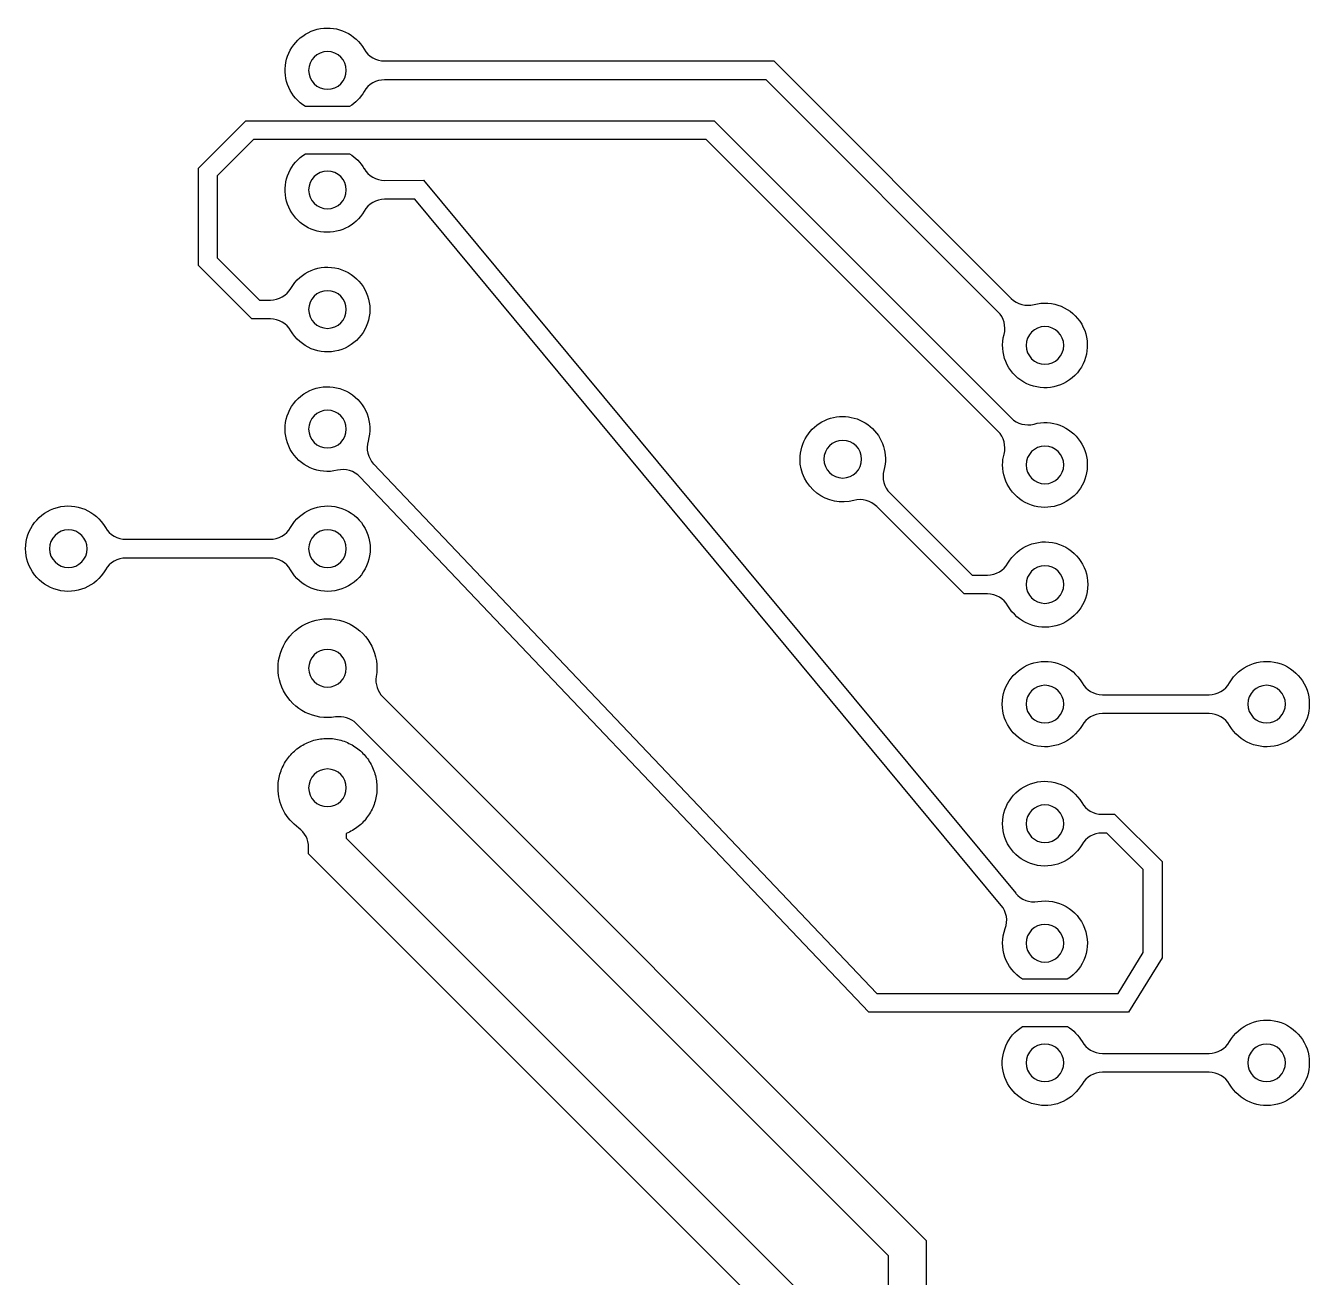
# Model space of a CAD drawing. Extents: x -44 to 134, y -24 to 59.
# Drawn here: x -8.36 to 18.91, y 2.11 to 28.7 of the extents above; entities that cross this region are included whole.
import ezdxf

# ---------------------------------------------------------------- set-up
doc = ezdxf.new("R2010")
doc.units = 0
doc.layers.add('TOPLAYER$TRACCES', color=20, linetype='CONTINUOUS')

msp = doc.modelspace()

# ---------------------------------------------------------------- linework, layer by layer
at = {"layer": 'TOPLAYER$TRACCES'}
for p, q in [((-0.736, 27.951), (7.533, 27.951)), ((7.533, 27.951), (12.576, 22.908)), ((7.367, 27.551), (-0.736, 27.551)), ((12.293, 22.625), (7.367, 27.551)), ((-1.48, 26.982), (-2.416, 26.982)), ((-4.688, 25.675), (-3.682, 26.681)), ((-3.682, 26.681), (6.263, 26.681)), ((6.263, 26.681), (12.576, 20.368)), ((-3.516, 26.281), (-4.288, 25.509)), ((6.097, 26.281), (-3.516, 26.281)), ((12.293, 20.085), (6.097, 26.281)), ((-2.416, 25.98), (-1.48, 25.98)), ((-4.688, 23.604), (-4.688, 25.675)), ((-4.288, 25.509), (-4.288, 23.77)), ((-0.736, 25.415), (0.094, 25.417)), ((0.094, 25.417), (12.671, 10.27)), ((-0.094, 25.016), (-0.735, 25.015)), ((12.364, 10.014), (-0.094, 25.016)), ((-4.288, 23.77), (-3.389, 22.871)), ((-3.555, 22.471), (-4.688, 23.604)), ((-3.389, 22.871), (-3.16, 22.871)), ((-3.16, 22.471), (-3.555, 22.471)), ((-0.968, 19.39), (9.722, 8.143)), ((9.55, 7.743), (-1.258, 19.114)), ((10.001, 18.77), (11.742, 17.029)), ((11.576, 16.629), (9.718, 18.487)), ((-6.231, 17.791), (-3.168, 17.791)), ((-3.168, 17.391), (-6.231, 17.391)), ((11.742, 17.029), (12.072, 17.029)), ((12.072, 16.629), (11.576, 16.629)), ((14.513, 14.489), (16.779, 14.489)), ((-0.773, 14.442), (10.771, 2.898)), ((16.779, 14.089), (14.513, 14.089)), ((9.971, 2.566), (-1.339, 13.876)), ((-2.566, 13.36), (-2.536, 13.381)), ((-2.536, 13.381), (-2.506, 13.401)), ((-2.506, 13.401), (-2.474, 13.419)), ((-2.474, 13.419), (-2.442, 13.437)), ((-2.442, 13.437), (-2.41, 13.454)), ((-2.41, 13.454), (-2.377, 13.469)), ((-2.377, 13.469), (-2.343, 13.484)), ((-2.343, 13.484), (-2.309, 13.497)), ((-2.309, 13.497), (-2.274, 13.509)), ((-2.274, 13.509), (-2.239, 13.52)), ((-2.239, 13.52), (-2.204, 13.529)), ((-2.204, 13.529), (-2.168, 13.538)), ((-2.168, 13.538), (-2.133, 13.545)), ((-2.133, 13.545), (-2.096, 13.55)), ((-2.096, 13.55), (-2.06, 13.555)), ((-2.06, 13.555), (-2.024, 13.558)), ((-2.024, 13.558), (-1.987, 13.56)), ((-1.987, 13.56), (-1.951, 13.561)), ((-1.951, 13.561), (-1.914, 13.56)), ((-1.914, 13.56), (-1.877, 13.559)), ((-1.877, 13.559), (-1.841, 13.556)), ((-1.841, 13.556), (-1.805, 13.551)), ((-1.805, 13.551), (-1.768, 13.546)), ((-1.768, 13.546), (-1.733, 13.539)), ((-1.733, 13.539), (-1.697, 13.531)), ((-1.697, 13.531), (-1.661, 13.521)), ((-1.661, 13.521), (-1.626, 13.511)), ((-1.626, 13.511), (-1.592, 13.499)), ((-1.592, 13.499), (-1.558, 13.486)), ((-1.558, 13.486), (-1.524, 13.472)), ((-1.524, 13.472), (-1.491, 13.456)), ((-1.491, 13.456), (-1.458, 13.44)), ((-1.458, 13.44), (-1.426, 13.422)), ((-1.426, 13.422), (-1.395, 13.403)), ((-1.395, 13.403), (-1.364, 13.384)), ((-1.364, 13.384), (-1.334, 13.363)), ((-1.334, 13.363), (-1.304, 13.341)), ((-2.839, 13.067), (-2.819, 13.097)), ((-2.819, 13.097), (-2.798, 13.127)), ((-2.798, 13.127), (-2.776, 13.157)), ((-2.776, 13.157), (-2.753, 13.185)), ((-2.753, 13.185), (-2.729, 13.213)), ((-2.729, 13.213), (-2.704, 13.239)), ((-2.704, 13.239), (-2.678, 13.265)), ((-2.678, 13.265), (-2.652, 13.29)), ((-2.652, 13.29), (-2.624, 13.314)), ((-2.624, 13.314), (-2.596, 13.338)), ((-2.596, 13.338), (-2.566, 13.36)), ((-1.304, 13.341), (-1.276, 13.318)), ((-1.276, 13.318), (-1.248, 13.294)), ((-1.248, 13.294), (-1.221, 13.269)), ((-1.221, 13.269), (-1.195, 13.243)), ((-1.195, 13.243), (-1.17, 13.217)), ((-1.17, 13.217), (-1.146, 13.189)), ((-1.146, 13.189), (-1.123, 13.161)), ((-1.123, 13.161), (-1.101, 13.132)), ((-1.101, 13.132), (-1.08, 13.102)), ((-1.08, 13.102), (-1.06, 13.071)), ((-2.957, 12.8), (-2.947, 12.835)), ((-2.947, 12.835), (-2.935, 12.87)), ((-2.935, 12.87), (-2.922, 12.904)), ((-2.922, 12.904), (-2.907, 12.937)), ((-2.907, 12.937), (-2.892, 12.971)), ((-2.892, 12.971), (-2.875, 13.003)), ((-2.875, 13.003), (-2.858, 13.035)), ((-2.858, 13.035), (-2.839, 13.067)), ((-1.06, 13.071), (-1.041, 13.04)), ((-1.041, 13.04), (-1.023, 13.008)), ((-1.023, 13.008), (-1.006, 12.975)), ((-1.006, 12.975), (-0.991, 12.942)), ((-0.991, 12.942), (-0.976, 12.909)), ((-0.976, 12.909), (-0.963, 12.875)), ((-0.963, 12.875), (-0.951, 12.84)), ((-0.951, 12.84), (-0.94, 12.805)), ((-2.998, 12.511), (-2.997, 12.548)), ((-2.997, 12.548), (-2.995, 12.584)), ((-2.995, 12.584), (-2.992, 12.621)), ((-2.992, 12.621), (-2.988, 12.657)), ((-2.988, 12.657), (-2.982, 12.693)), ((-2.982, 12.693), (-2.975, 12.729)), ((-2.975, 12.729), (-2.967, 12.765)), ((-2.967, 12.765), (-2.957, 12.8)), ((-0.94, 12.805), (-0.93, 12.77)), ((-0.93, 12.77), (-0.922, 12.734)), ((-0.922, 12.734), (-0.915, 12.698)), ((-0.915, 12.698), (-0.909, 12.662)), ((-0.909, 12.662), (-0.904, 12.626)), ((-0.904, 12.626), (-0.901, 12.589)), ((-0.901, 12.589), (-0.899, 12.553)), ((-0.899, 12.553), (-0.898, 12.516)), ((-0.92, 12.298), (-0.928, 12.262)), ((-0.913, 12.334), (-0.92, 12.298)), ((-0.907, 12.37), (-0.913, 12.334)), ((-0.903, 12.407), (-0.907, 12.37)), ((-0.9, 12.443), (-0.903, 12.407)), ((-0.898, 12.48), (-0.9, 12.443)), ((-0.898, 12.516), (-0.898, 12.48)), ((-1.018, 12.023), (-1.036, 11.991)), ((-1.002, 12.056), (-1.018, 12.023)), ((-0.986, 12.089), (-1.002, 12.056)), ((-0.972, 12.123), (-0.986, 12.089)), ((-0.959, 12.157), (-0.972, 12.123)), ((-0.948, 12.192), (-0.959, 12.157)), ((-0.937, 12.227), (-0.948, 12.192)), ((-0.928, 12.262), (-0.937, 12.227)), ((-1.24, 11.735), (-1.268, 11.711)), ((-1.214, 11.76), (-1.24, 11.735)), ((-1.188, 11.786), (-1.214, 11.76)), ((-1.163, 11.813), (-1.188, 11.786)), ((-1.14, 11.841), (-1.163, 11.813)), ((-1.117, 11.87), (-1.14, 11.841)), ((-1.095, 11.899), (-1.117, 11.87)), ((-1.074, 11.929), (-1.095, 11.899)), ((-1.054, 11.96), (-1.074, 11.929)), ((-1.036, 11.991), (-1.054, 11.96)), ((14.505, 11.949), (14.772, 11.949)), ((14.772, 11.949), (15.778, 10.943)), ((-1.514, 11.555), (-1.548, 11.54)), ((-1.548, 11.54), (-1.548, 11.438)), ((-1.481, 11.57), (-1.514, 11.555)), ((-1.449, 11.587), (-1.481, 11.57)), ((-1.417, 11.605), (-1.449, 11.587)), ((-1.386, 11.624), (-1.417, 11.605)), ((-1.355, 11.644), (-1.386, 11.624)), ((-1.325, 11.666), (-1.355, 11.644)), ((-1.296, 11.688), (-1.325, 11.666)), ((-1.268, 11.711), (-1.296, 11.688)), ((14.606, 11.549), (14.505, 11.549)), ((15.378, 10.777), (14.606, 11.549)), ((-2.348, 11.107), (-2.348, 11.249)), ((-1.548, 11.438), (8.231, 1.659)), ((7.431, 1.328), (-2.348, 11.107)), ((15.778, 10.943), (15.778, 8.898)), ((15.378, 9.012), (15.378, 10.777)), ((14.844, 8.143), (15.378, 9.012)), ((15.778, 8.898), (15.067, 7.743)), ((13.766, 8.444), (12.818, 8.444)), ((9.722, 8.143), (14.844, 8.143)), ((15.067, 7.743), (9.55, 7.743)), ((12.816, 7.441), (13.768, 7.441)), ((14.513, 6.869), (16.779, 6.869)), ((16.779, 6.469), (14.513, 6.469)), ((10.771, 2.898), (10.771, -4.645)), ((9.971, -4.642), (9.971, 2.566))]:
    msp.add_line(p, q, dxfattribs=at)
at = {"layer": 'TOPLAYER$TRACCES', "extrusion": (0, 0, -1)}
for centre in [(1.948, 27.751), (1.948, 25.211), (1.948, 25.211), (1.948, 22.671), (-13.292, 21.909), (1.948, 20.131), (-8.996, 19.492), (-13.292, 19.369), (7.452, 17.591), (1.948, 17.591), (-13.292, 16.829), (1.948, 15.051), (-13.292, 14.289), (-18, 14.289), (1.948, 12.511), (-13.292, 11.749), (-13.292, 9.209), (-13.292, 9.209), (-13.292, 6.669), (-18, 6.669)]:
    msp.add_circle(centre, 0.4, dxfattribs=at)
for centre, radius, start, end in [((1.948, 27.751), 0.9, 301.3482, 150), ((1.948, 27.751), 0.9, 210, 238.6518), ((1.948, 25.211), 0.9, 209.8365, 58.658), ((1.948, 25.211), 0.9, 121.342, 149.8365), ((1.948, 22.671), 0.9, 30, 330), ((-13.292, 21.909), 0.9, 75, 15), ((1.948, 20.131), 0.9, 256.4577, 196.4577), ((-8.996, 19.492), 0.907, 360, 195.1644), ((-13.292, 19.369), 0.9, 75, 0), ((-8.996, 19.492), 0.907, 254.8356, 0), ((-13.292, 19.369), 0.9, 0, 15), ((7.452, 17.591), 0.907, 0, 150.1644), ((1.948, 17.591), 0.907, 29.8356, 330.1644), ((-13.292, 16.829), 0.907, 29.8356, 330.1644), ((7.452, 17.591), 0.907, 209.8356, 360), ((1.948, 15.052), 1.05, 260.568, 189.5336), ((-13.292, 14.289), 0.907, 360, 150.1644), ((-18, 14.289), 0.907, 29.8356, 330.1644), ((-13.292, 14.289), 0.907, 209.8356, 360), ((-13.292, 11.749), 0.9, 210, 150), ((1.948, 12.511), 1.05, 305.4959, 360), ((-13.292, 9.209), 0.9, 80.2951, 238.2276), ((-13.292, 9.209), 0.9, 301.7724, 20.2951), ((-18, 6.669), 0.907, 29.8356, 330.1644), ((-13.292, 6.669), 0.907, 209.8356, 58.3537), ((-13.292, 6.669), 0.907, 121.6463, 150.1644)]:
    msp.add_arc(centre, radius, start, end, dxfattribs=at)
at = {"layer": 'TOPLAYER$TRACCES'}
for centre, start, end in [((-0.736, 28.451), 210, 270), ((-0.736, 27.051), 90, 150), ((-0.738, 25.915), 210.1635, 270.1635), ((-0.734, 24.515), 90.1635, 150.1635), ((-3.16, 23.371), 270, 330), ((12.93, 23.261), 225, 285), ((-3.16, 21.971), 30, 90), ((11.94, 22.271), 345, 45), ((12.93, 20.721), 225, 285), ((11.94, 19.731), 345, 45), ((-0.605, 19.734), 163.5423, 223.5423), ((-1.62, 18.77), 43.5423, 103.5423), ((10.354, 19.124), 164.8356, 225), ((9.364, 18.134), 45, 105.1644), ((-6.231, 18.291), 209.8356, 270), ((-3.168, 18.291), 270, 330.1644), ((-6.231, 16.891), 90, 150.1644), ((-3.168, 16.891), 29.8356, 90), ((12.072, 17.529), 270, 330.1644), ((12.072, 16.129), 29.8356, 90), ((-0.419, 14.795), 170.4959, 225), ((14.513, 14.989), 209.8356, 270), ((16.779, 14.989), 270, 330.1644), ((-1.693, 13.523), 45, 99.5648), ((14.513, 13.589), 90, 150.1644), ((16.779, 13.589), 29.8356, 90), ((14.505, 12.449), 210, 270), ((-2.848, 11.249), 360, 54.5041), ((14.505, 11.049), 90, 150), ((13.056, 10.589), 219.7049, 279.7049), ((11.979, 9.695), 339.7049, 39.7049), ((14.513, 7.369), 209.8356, 270), ((16.779, 7.369), 270, 330.1644), ((14.513, 5.969), 90, 150.1644), ((16.779, 5.969), 29.8356, 90)]:
    msp.add_arc(centre, 0.5, start, end, dxfattribs=at)

doc.saveas('drawing.dxf')
